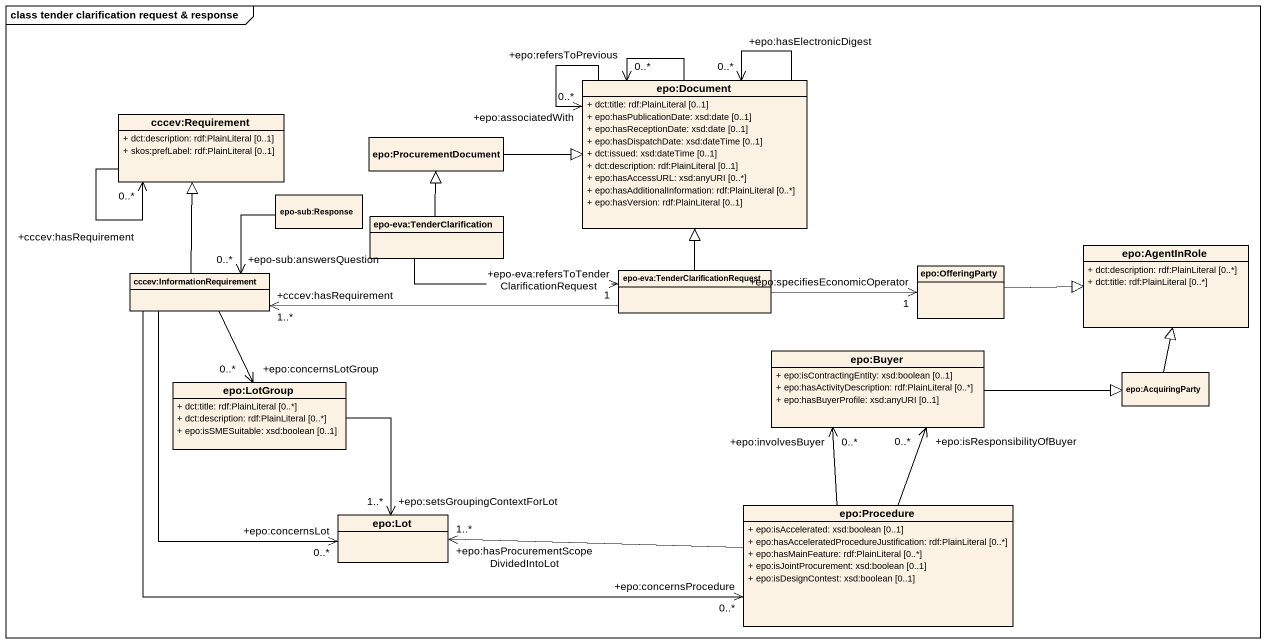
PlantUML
@startuml
mainframe class tender clarification request & response
hide circle
hide empty members
skinparam classAttributeIconSize 0
class "epo:Document" as epo_Document {
  + dct:title: rdf:PlainLiteral [0..1]
  + epo:hasPublicationDate: xsd:date [0..1]
  + epo:hasReceptionDate: xsd:date [0..1]
  + epo:hasDispatchDate: xsd:dateTime [0..1]
  + dct:issued: xsd:dateTime [0..1]
  + dct:description: rdf:PlainLiteral [0..1]
  + epo:hasAccessURL: xsd:anyURI [0..*]
  + epo:hasAdditionalInformation: rdf:PlainLiteral [0..*]
  + epo:hasVersion: rdf:PlainLiteral [0..1]
}
class "cccev:Requirement" as cccev_Requirement {
  + dct:description: rdf:PlainLiteral [0..1]
  + skos:prefLabel: rdf:PlainLiteral [0..1]
}
class "epo:ProcurementDocument" as epo_ProcurementDocument
class "epo-sub:Response" as epo_sub_Response
class "epo-eva:TenderClarification" as epo_eva_TenderClarification
class "cccev:InformationRequirement" as cccev_InformationRequirement
class "epo-eva:TenderClarificationRequest" as epo_eva_TenderClarificationR
class "epo:OfferingParty" as epo_OfferingParty
class "epo:AgentInRole" as epo_AgentInRole {
  + dct:description: rdf:PlainLiteral [0..*]
  + dct:title: rdf:PlainLiteral [0..*]
}
class "epo:Buyer" as epo_Buyer {
  + epo:isContractingEntity: xsd:boolean [0..1]
  + epo:hasActivityDescription: rdf:PlainLiteral [0..*]
  + epo:hasBuyerProfile: xsd:anyURI [0..1]
}
class "epo:LotGroup" as epo_LotGroup {
  + dct:title: rdf:PlainLiteral [0..*]
  + dct:description: rdf:PlainLiteral [0..*]
  + epo:isSMESuitable: xsd:boolean [0..1]
}
class "epo:AcquiringParty" as epo_AcquiringParty
class "epo:Lot" as epo_Lot
class "epo:Procedure" as epo_Procedure {
  + epo:isAccelerated: xsd:boolean [0..1]
  + epo:hasAcceleratedProcedureJustification: rdf:PlainLiteral [0..*]
  + epo:hasMainFeature: rdf:PlainLiteral [0..*]
  + epo:isJointProcurement: xsd:boolean [0..1]
  + epo:isDesignContest: xsd:boolean [0..1]
}
epo_Document --> "+epo:refersToPrevious\n0..*" epo_Document
epo_Document --> "+epo:associatedWith\n0..*" epo_Document
epo_Document --> "+epo:hasElectronicDigest\n0..*" epo_Document
cccev_Requirement --> "+cccev:hasRequirement\n0..*" cccev_Requirement
epo_ProcurementDocument -right-|> epo_Document
epo_sub_Response --> "+epo-sub:answersQuestion\n0..*" cccev_InformationRequirement
epo_eva_TenderClarification -up-|> epo_ProcurementDocument
epo_eva_TenderClarification -right-> "+epo-eva:refersToTenderClarificationRequest\n1" epo_eva_TenderClarificationR
cccev_InformationRequirement -up-|> cccev_Requirement
cccev_InformationRequirement --> "+epo:concernsLotGroup\n0..*" epo_LotGroup
cccev_InformationRequirement --> "+epo:concernsLot\n0..*" epo_Lot
cccev_InformationRequirement -right-> "+epo:concernsProcedure\n0..*" epo_Procedure
epo_eva_TenderClarificationR -up-|> epo_Document
epo_eva_TenderClarificationR -left-> "+cccev:hasRequirement\n1..*" cccev_InformationRequirement
epo_eva_TenderClarificationR -right-> "+epo:specifiesEconomicOperator\n1" epo_OfferingParty
epo_OfferingParty -right-|> epo_AgentInRole
epo_Buyer -right-|> epo_AcquiringParty
epo_LotGroup --> "+epo:setsGroupingContextForLot\n1..*" epo_Lot
epo_AcquiringParty -up-|> epo_AgentInRole
epo_Procedure -up-> "+epo:involvesBuyer\n0..*" epo_Buyer
epo_Procedure -up-> "+epo:isResponsibilityOfBuyer\n0..*" epo_Buyer
epo_Procedure -left-> "+epo:hasProcurementScopeDividedIntoLot\n1..*" epo_Lot
@enduml
